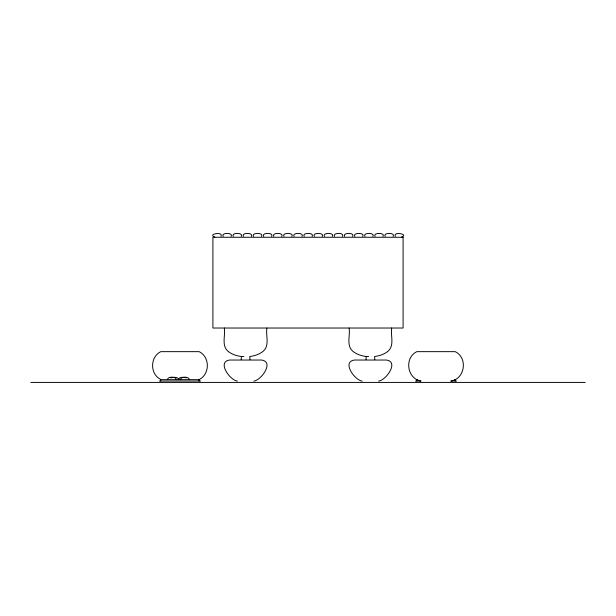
<?xml version="1.0" encoding="UTF-8"?>
<svg xmlns="http://www.w3.org/2000/svg" width="616" height="616" viewBox="0 0 616 616"><rect width="100%" height="100%" fill="white"/><g stroke="black" fill="none" stroke-linecap="round" stroke-linejoin="round"><path stroke-width="0.92" d="M241.179 359.682L241.418 356.502C236.513 355.879 231.578 354.339 227.781 351.058C221.344 345.206 225.556 335.466 224.34 328.028M365.989 359.682L366.22 356.502C361.315 355.879 356.379 354.339 352.583 351.058C346.146 345.206 350.358 335.466 349.141 328.028M189.443 379.464C188.75 376.345 180.442 376.345 180.526 379.718M176.253 379.718C176.523 376.291 167.229 376.291 167.49 379.718M220.99 236.336C223.754 231.208 206.814 234.157 214.83 237.068M231.115 236.336C233.718 232.448 220.59 232.448 223.192 236.336M241.241 236.336C243.844 232.448 230.715 232.448 233.318 236.336M251.367 236.336C253.969 232.448 240.841 232.448 243.443 236.336M261.492 236.336C264.095 232.448 250.966 232.448 253.569 236.336M271.618 236.336C274.22 232.448 261.092 232.448 263.694 236.336M281.743 236.336C284.346 232.448 271.217 232.448 273.82 236.336M291.869 236.336C294.471 232.448 281.343 232.448 283.945 236.336M301.994 236.336C304.597 232.448 291.468 232.448 294.071 236.336M312.12 236.336C314.722 232.448 301.594 232.448 304.196 236.336M322.245 236.336C324.848 232.448 311.719 232.448 314.322 236.336M332.37 236.336C334.973 232.448 321.845 232.448 324.447 236.336M342.496 236.336C345.099 232.448 331.978 232.448 334.573 236.336M352.622 236.336C355.224 232.448 342.103 232.448 344.698 236.336M362.747 236.336C365.35 232.448 352.229 232.448 354.824 236.336M372.873 236.336C375.475 232.448 362.354 232.448 364.949 236.336M382.998 236.336C385.601 232.448 372.48 232.448 375.075 236.336M393.124 236.336C395.726 232.448 382.605 232.448 385.2 236.336M198.452 379.91C209.933 375.021 210.387 357.126 199.176 351.659L160.768 351.659C149.927 356.941 149.834 374.228 160.753 379.448M253.807 381.111C261.246 380.318 274.513 361.738 261.577 360.037L229.622 360.037C216.686 361.738 229.953 380.318 237.391 381.111M378.609 381.111C386.047 380.318 399.314 361.738 386.378 360.037L354.423 360.037C341.487 361.738 354.754 380.318 362.193 381.111M451.212 381.042C465.08 378.586 467.929 357.75 455.232 351.659L416.824 351.659C404.127 357.75 406.976 378.586 420.843 381.042M401.493 237.068C409.509 234.157 392.569 231.208 395.326 236.336M170.894 377.901C173.312 377.161 177.308 376.669 178.779 379.202M241.418 356.502L243.867 356.502M366.22 356.502L368.668 356.502M417.479 379.656L416.824 379.656L416.824 381.042M454.577 379.656L455.232 379.656L455.232 381.042M159.375 381.042L200.57 381.042M415.43 381.042L420.921 381.042M450.589 381.042L456.625 381.042M30.8 382.421L585.2 382.421M186.209 377.901C184.176 377.108 178.332 376.615 178.548 379.718M374.821 359.682L374.582 356.502C379.487 355.879 384.423 354.339 388.219 351.058C394.656 345.206 390.444 335.466 391.661 328.028M250.011 359.682L249.78 356.502C254.685 355.879 259.621 354.339 263.417 351.058C269.854 345.206 265.642 335.466 266.859 328.028M199.176 381.042L199.176 379.656L160.768 379.656L160.768 381.042M403.087 237.26L212.913 237.26L212.913 328.028L403.087 328.028L403.087 237.26"/></g></svg>
